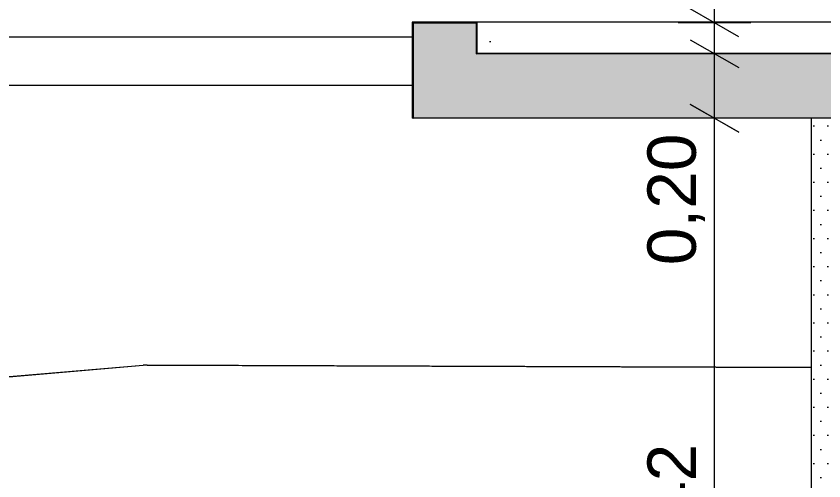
# Model space of a CAD drawing. Header units: metres. Extents: x -111189 to -108577, y -72951 to -72647.
# Drawn here: x -108812.514 to -108810.013, y -72941.537 to -72940.097 of the extents above; entities that cross this region are included whole.
import ezdxf

# ---------------------------------------------------------------- set-up
doc = ezdxf.new("R2010")
doc.units = ezdxf.units.M
doc.header["$MEASUREMENT"] = 0
for name, color, linetype in [('00 - DESENHO 2D', 7, 'Continuous'), ('03 - COBERTURA', 7, 'Continuous'), ('05 - PAREDES..35', 7, 'Continuous'), ('05 - VIGA', 7, 'Continuous'), ('07 - MUROS', 7, 'Continuous'), ('12 - COTAS GERAIS', 7, 'Continuous')]:
    doc.layers.add(name, color=color, linetype=linetype)
doc.styles.add('ESTILO_GERADO_7', font='')
doc.styles.get('ESTILO_GERADO_7').set_extended_font_data('Helvetica')
doc.dimstyles.new('ESTILO_GERADO__5', dxfattribs={"dimtxt": 0.15, "dimasz": 0.114, "dimexe": 0.18, "dimexo": 0.0625, "dimgap": 0, "dimtad": 1, "dimzin": 0, "dimdsep": 46, "dimtxsty": 'ESTILO_GERADO_7', "dimblk": 'ARROWHEAD_2', "dimblk1": 'ARROWHEAD_2', "dimblk2": 'ARROWHEAD_2', "dimcen": 0.09, "dimse1": 1, "dimse2": 1, "dimclrd": 7, "dimclre": 7, "dimclrt": 7, "dimadec": 0, "dimazin": 0, "dimtfac": 1, "dimtdec": 4, "dimtmove": 0, "dimatfit": 3, "dimfxl": 1, "dimtolj": 1, "dimtzin": 0, "dimarcsym": 0})
pattern_1 = [(360, (-108649.912126, -72941.96242), (0.021783658, 0.043567315), [0, -0.043567315])]

# ---------------------------------------------------------------- blocks, each defined once
blk = doc.blocks.new('Corte Elem_1501_1', base_point=(-108649.9121, -72941.9624))
at = {"layer": '07 - MUROS', "color": 251, "linetype": 'Continuous', "lineweight": 13}
for p, q in [((-108812.7922, -72941.2363), (-108812.1204, -72941.1788)), ((-108812.7922, -72941.236), (-108812.1204, -72941.1788)), ((-108812.1081, -72941.1783), (-108812.1204, -72941.1788)), ((-108810.0517, -72941.1857), (-108812.1204, -72941.1788)), ((-108812.1081, -72941.1783), (-108810.0517, -72941.1856))]:
    blk.add_line(p, q, dxfattribs=at)
blk = doc.blocks.new('Corte Elem_1633_1', base_point=(-108649.9121, -72941.9624))
at = {"layer": '05 - PAREDES..35', "linetype": 'Continuous', "lineweight": 13}
h = blk.add_hatch(dxfattribs=at)
h.set_pattern_fill('DOTS_0001', color=251, style=0, pattern_type=2)
h.set_pattern_definition(pattern_1)
h.paths.add_polyline_path([(-108809.3397, -72940.4134), (-108810.0517, -72940.4134), (-108810.0517, -72941.7766), (-108809.909, -72941.9341), (-108809.8534, -72941.9341), (-108809.8534, -72941.9291), (-108809.4034, -72941.9291), (-108809.4034, -72941.9341), (-108809.3609, -72941.9341), (-108809.3609, -72940.4141), (-108809.3506, -72940.4141), (-108809.3506, -72941.9341), (-108809.3414, -72941.9341), (-108809.3414, -72941.334), (-108809.3397, -72941.3339)])
h = blk.add_hatch(dxfattribs=at)
h.set_pattern_fill('DOTS_0001', color=251, style=0, pattern_type=2)
h.set_pattern_definition(pattern_1)
h.paths.add_polyline_path([(-108809.9234, -72941.9641), (-108809.9414, -72941.9641), (-108809.9405, -72941.9651), (-108809.9234, -72941.9651)])
h = blk.add_hatch(dxfattribs=at)
h.set_pattern_fill('DOTS_0001', color=251, style=0, pattern_type=2)
h.set_pattern_definition(pattern_1)
h.paths.add_polyline_path([(-108809.9409, -72942.7336), (-108809.8499, -72942.8341), (-108809.8334, -72942.8341), (-108809.8334, -72942.7341), (-108809.9234, -72942.7341), (-108809.9234, -72942.7331), (-108809.9409, -72942.7331)])
at = {"layer": '05 - PAREDES..35', "color": 7, "linetype": 'Continuous', "lineweight": 13}
for p, q in [((-108810.0517, -72940.4134), (-108810.0517, -72942.8341)), ((-108809.3397, -72941.3334), (-108809.3397, -72940.4134)), ((-108809.3397, -72941.3334), (-108809.3397, -72941.3339))]:
    blk.add_line(p, q, dxfattribs=at)
blk = doc.blocks.new('Corte Elem_1638_1', base_point=(-108649.9121, -72941.9624))
at = {"layer": '03 - COBERTURA', "color": 7, "linetype": 'Continuous', "lineweight": 20}
for p, q in [((-108809.334, -72940.2134), (-108811.0872, -72940.2134)), ((-108811.2872, -72940.2662), (-108811.2872, -72940.4134)), ((-108809.134, -72940.2662), (-108809.134, -72940.4134)), ((-108809.3332, -72940.4134), (-108811.2872, -72940.4134))]:
    blk.add_line(p, q, dxfattribs=at)
blk = doc.blocks.new('Corte Elem_1639_1', base_point=(-108649.9121, -72941.9624))
at = {"layer": '05 - VIGA', "color": 7, "linetype": 'Continuous', "lineweight": 13}
for p, q in [((-108811.2872, -72940.1619), (-108812.9941, -72940.1619)), ((-108812.9941, -72940.3119), (-108812.9941, -72940.1619)), ((-108812.9172, -72940.3119), (-108812.9941, -72940.3119)), ((-108811.2872, -72940.3119), (-108812.8172, -72940.3119))]:
    blk.add_line(p, q, dxfattribs=at)
blk = doc.blocks.new('Corte Elem_1640_1', base_point=(-108649.9121, -72941.9624))
at = {"layer": '05 - VIGA', "linetype": 'Continuous', "lineweight": 13}
h = blk.add_hatch(dxfattribs=at)
h.set_pattern_fill('DOTS_0001', color=251, style=0, pattern_type=2)
h.set_pattern_definition(pattern_1)
h.paths.add_polyline_path([(-108811.0872, -72940.1162), (-108811.0872, -72940.2134), (-108810.9991, -72940.2134)])
at = {"layer": '05 - VIGA', "color": 7, "linetype": 'Continuous', "lineweight": 13}
blk.add_line((-108809.3417, -72940.1162), (-108811.0872, -72940.1162), dxfattribs=at)
blk = doc.blocks.new('Corte Elem_1642_1', base_point=(-108649.9121, -72941.9624))
at = {"layer": '05 - VIGA', "color": 7, "linetype": 'Continuous', "lineweight": 13}
for p, q in [((-108811.2872, -72940.1162), (-108811.2872, -72940.2662)), ((-108811.0872, -72940.1162), (-108811.2872, -72940.1162)), ((-108811.0872, -72940.1162), (-108811.0872, -72940.2134))]:
    blk.add_line(p, q, dxfattribs=at)
blk = doc.blocks.new('*D2562', base_point=(-108649.9121, -72941.9624))
at = {"layer": '12 - COTAS GERAIS', "color": 7, "linetype": 'Continuous', "lineweight": 5, "transparency": 16777216}
for p, q in [((-108810.3511, -72940.4138), (-108810.3511, -72940.3404)), ((-108810.2761, -72940.4571), (-108810.4261, -72940.3705)), ((-108810.2386, -72940.4138), (-108810.4636, -72940.4138)), ((-108810.3511, -72942.8341), (-108810.3511, -72940.4138)), ((-108810.4261, -72942.7908), (-108810.2761, -72942.8774)), ((-108810.2386, -72942.8341), (-108810.4636, -72942.8341)), ((-108810.3511, -72942.9074), (-108810.3511, -72942.8341))]:
    blk.add_line(p, q, dxfattribs=at)
at = {"layer": '12 - COTAS GERAIS', "color": 7, "lineweight": 5, "transparency": 16777216, "insert": (-108810.3811, -72941.83), "char_height": 0.15, "attachment_point": 7, "rotation": 90, "style": 'ESTILO_GERADO_7'}
blk.add_mtext('\\A1;{\\pql;\\fHelvetica|b0|i0|c0|p0;\\W1.000000;2,42}', dxfattribs=at)
blk = doc.blocks.new('ARROWHEAD_2')
at = {"color": 0, "linetype": 'Continuous', "lineweight": 0}
for p, q in [((-0.378, -0.655), (0.378, 0.655)), ((0, 0), (-1, 0))]:
    blk.add_line(p, q, dxfattribs=at)
blk = doc.blocks.new('*D2563', base_point=(-108649.9121, -72941.9624))
at = {"layer": '12 - COTAS GERAIS', "color": 7, "linetype": 'Continuous', "lineweight": 5, "transparency": 16777216}
for p, q in [((-108810.4261, -72940.1701), (-108810.2761, -72940.2567)), ((-108810.2386, -72940.2134), (-108810.4636, -72940.2134)), ((-108810.3511, -72940.4134), (-108810.3511, -72940.2134)), ((-108810.4261, -72940.3701), (-108810.2761, -72940.4567)), ((-108810.2386, -72940.4134), (-108810.4636, -72940.4134)), ((-108810.3511, -72940.4868), (-108810.3511, -72940.4134))]:
    blk.add_line(p, q, dxfattribs=at)
at = {"layer": '12 - COTAS GERAIS', "color": 7, "lineweight": 5, "transparency": 16777216, "insert": (-108810.3811, -72940.8689), "char_height": 0.15, "attachment_point": 7, "rotation": 90, "style": 'ESTILO_GERADO_7'}
blk.add_mtext('\\A1;{\\pql;\\fHelvetica|b0|i0|c0|p0;\\W1.000000;0,20}', dxfattribs=at)
blk = doc.blocks.new('*D2564', base_point=(-108649.9121, -72941.9624))
at = {"layer": '12 - COTAS GERAIS', "color": 7, "linetype": 'Continuous', "lineweight": 5, "transparency": 16777216}
for p, q in [((-108810.3511, -72940.1177), (-108810.3511, -72940.0444)), ((-108810.2761, -72940.161), (-108810.4261, -72940.0744)), ((-108810.2386, -72940.1177), (-108810.4636, -72940.1177)), ((-108810.3511, -72940.2134), (-108810.3511, -72940.1177)), ((-108810.4261, -72940.1701), (-108810.2761, -72940.2567)), ((-108810.2386, -72940.2134), (-108810.4636, -72940.2134))]:
    blk.add_line(p, q, dxfattribs=at)
at = {"layer": '12 - COTAS GERAIS', "color": 7, "lineweight": 5, "transparency": 16777216, "insert": (-108810.3811, -72940.0744), "char_height": 0.15, "attachment_point": 7, "rotation": 90, "style": 'ESTILO_GERADO_7'}
blk.add_mtext('\\A1;{\\pql;\\fHelvetica|b0|i0|c0|p0;\\W1.000000;0,10}', dxfattribs=at)

msp = doc.modelspace()

# ---------------------------------------------------------------- hatches: boundary and pattern name
at = {"layer": '00 - DESENHO 2D', "linetype": 'Continuous', "lineweight": 13}
msp.add_hatch(color=251, dxfattribs=at).paths.add_polyline_path([(-108830.0958, -72944.2534), (-108829.6559, -72944.2524), (-108829.1337, -72944.2524), (-108828.6315, -72944.2674), (-108828.0544, -72944.2599), (-108827.9073, -72944.2599), (-108827.9073, -72944.1191), (-108826.4712, -72944.1191), (-108826.4712, -72942.9269), (-108826.2673, -72942.9269), (-108826.2673, -72944.1914), (-108826.1117, -72944.1814), (-108824.7162, -72944.0467), (-108823.2887, -72943.9225), (-108821.4288, -72943.749), (-108820.2171, -72943.6479), (-108818.9017, -72943.5562), (-108817.6082, -72943.4508), (-108816.4067, -72943.3675), (-108815.3309, -72943.2986), (-108814.9164, -72943.2688), (-108814.1344, -72943.1219), (-108814.1344, -72942.8364), (-108809.3421, -72942.8341), (-108809.3429, -72940.4134), (-108811.2835, -72940.4141), (-108811.2836, -72940.1178), (-108811.0897, -72940.1177), (-108811.0896, -72940.214), (-108809.3345, -72940.2134), (-108809.3343, -72940.1162), (-108809.122, -72940.1162), (-108809.1262, -72942.8341), (-108808.5971, -72942.8133), (-108808.5971, -72951.1828), (-108829.9439, -72951.1828), (-108830.0958, -72951.1828)])

# ---------------------------------------------------------------- linework, layer by layer
at = {"layer": '00 - DESENHO 2D', "color": 7, "linetype": 'Continuous', "lineweight": 13, "flags": 128}
msp.add_lwpolyline([(-108814.1344, -72942.8364), (-108809.3421, -72942.8341), (-108809.3429, -72940.4134), (-108811.2835, -72940.4141), (-108811.2836, -72940.1178), (-108811.0897, -72940.1177), (-108811.0896, -72940.214), (-108809.3345, -72940.2134), (-108809.3343, -72940.1162), (-108809.122, -72940.1162), (-108809.1262, -72942.8341), (-108808.5971, -72942.8133), (-108808.5971, -72951.1828), (-108829.9439, -72951.1828)], dxfattribs=at)

# ---------------------------------------------------------------- block references
at = {"layer": '03 - COBERTURA', "lineweight": 0}
msp.add_blockref('Corte Elem_1638_1', (-108649.9121, -72941.9624), dxfattribs=at)
at = {"layer": '05 - PAREDES..35', "lineweight": 0}
msp.add_blockref('Corte Elem_1633_1', (-108649.9121, -72941.9624), dxfattribs=at)
at = {"layer": '05 - VIGA', "lineweight": 0}
for name in ['Corte Elem_1642_1', 'Corte Elem_1640_1', 'Corte Elem_1639_1']:
    msp.add_blockref(name, (-108649.9121, -72941.9624), dxfattribs=at)
at = {"layer": '07 - MUROS', "lineweight": 0}
msp.add_blockref('Corte Elem_1501_1', (-108649.9121, -72941.9624), dxfattribs=at)

# ---------------------------------------------------------------- dimensions: what is measured, and where the dimension line sits
at = {"layer": '12 - COTAS GERAIS', "color": 7, "linetype": 'Continuous', "lineweight": 5}
for base, p1, p2, picture, middle in [((-108810.3511, -72940.1177), (-108810.2106, -72940.2134), (-108811.0897, -72940.1177), '*D2564', (-108810.4561, -72939.8802)), ((-108810.3511, -72940.2134), (-108810.2106, -72940.4134), (-108810.2106, -72940.2134), '*D2563', (-108810.4561, -72940.6747)), ((-108810.3511, -72940.4138), (-108811.7383, -72942.8341), (-108810.4491, -72940.4138), '*D2562', (-108810.4561, -72941.6358))]:
    dim = msp.add_linear_dim(base=base, p1=p1, p2=p2, angle=90, dimstyle='ESTILO_GERADO__5', dxfattribs=at)
    dim.commit()
    dim.dimension.update_dxf_attribs({"geometry": picture, "text_midpoint": middle, "dimtype": 160, "text_rotation": 90})

doc.saveas('drawing.dxf')
